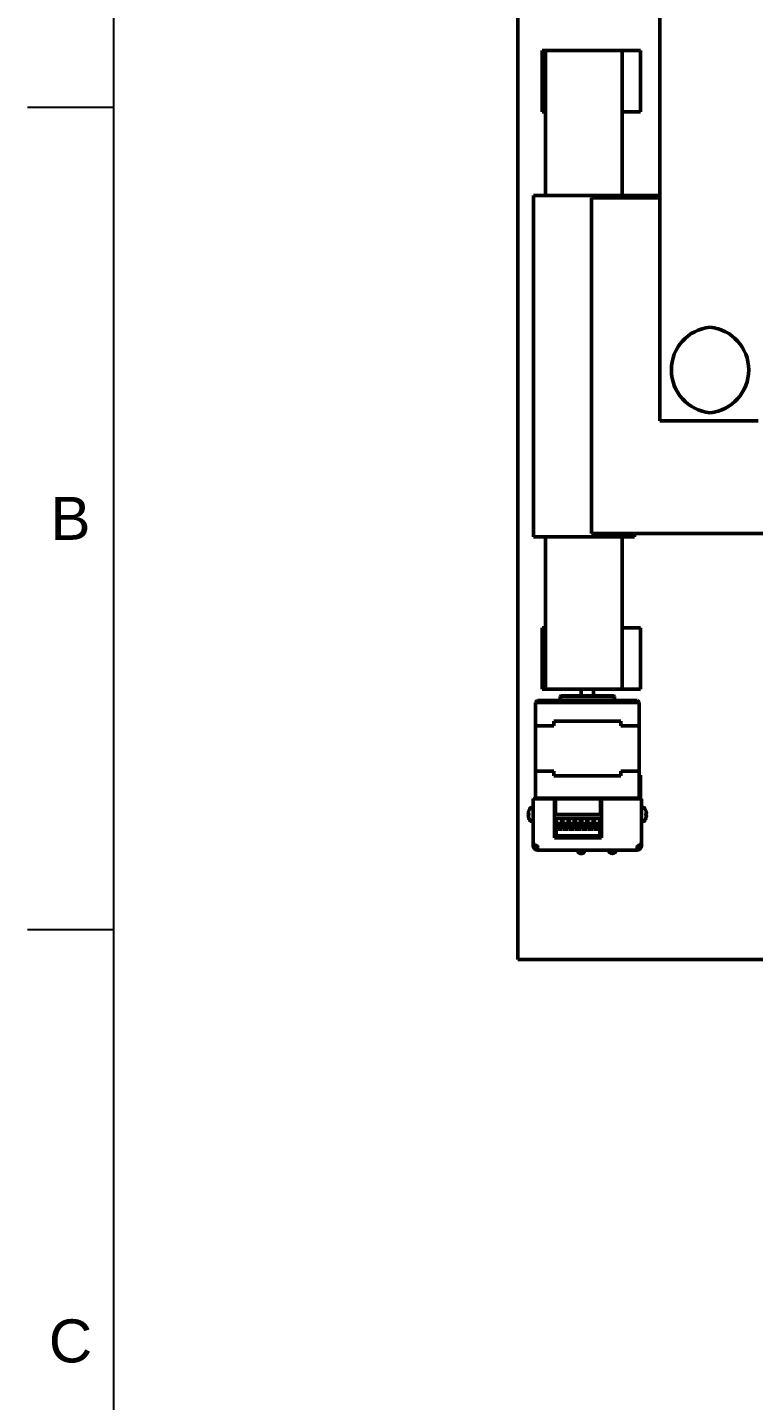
# Model space of a CAD drawing. Header units: millimetres. Extents: x 0 to 420, y 0 to 297.
# Drawn here: x 15 to 57.2, y 168.9 to 248.8 of the extents above; entities that cross this region are included whole.
import ezdxf
from ezdxf.enums import TextEntityAlignment as Align

# ---------------------------------------------------------------- set-up
doc = ezdxf.new("R2010")
doc.units = ezdxf.units.MM
doc.header["$LTSCALE"] = 0.75
doc.layers.add('BORDER', color=7, linetype='Continuous', lineweight=25)
doc.layers.add('Visible', color=7, linetype='Continuous', lineweight=50)
doc.styles.add('FusionTitle', font='arial.ttf')

# ---------------------------------------------------------------- blocks, each defined once
blk = doc.blocks.new('ISO_A3_SHEET')
at = {"layer": 'BORDER'}
for p, q in [((20, 287), (20, 10)), ((15, 244.16666), (20, 244.16666)), ((15, 196.33333), (20, 196.33333))]:
    blk.add_line(p, q, dxfattribs=at)
at = {"layer": 'BORDER', "style": 'FusionTitle'}
for s, p in [('B', (17.5, 220.25)), ('C', (17.5, 172.41667))]:
    blk.add_text(s, height=2.5, dxfattribs=at).set_placement(p, align=Align.MIDDLE)

msp = doc.modelspace()

# ---------------------------------------------------------------- linework, layer by layer
at = {"layer": 'Visible'}
for p, q in [((43.486, 266.026), (43.486, 194.598)), ((51.753, 257.356), (51.753, 225.927)), ((44.915, 247.455), (44.915, 243.883)), ((45.102, 247.455), (44.915, 247.455)), ((49.564, 247.455), (45.102, 247.455)), ((45.102, 247.455), (45.102, 239.026)), ((50.629, 247.455), (49.564, 247.455)), ((49.564, 247.455), (49.564, 239.026)), ((50.629, 243.883), (50.629, 247.455)), ((44.915, 243.883), (45.102, 243.883)), ((49.564, 243.883), (50.629, 243.883)), ((50.269, 239.026), (44.398, 239.026)), ((44.398, 219.169), (44.398, 239.026)), ((51.753, 238.883), (47.772, 238.883)), ((47.772, 238.883), (47.772, 219.37)), ((51.753, 239.026), (50.269, 239.026)), ((50.269, 238.883), (50.269, 239.026)), ((57.467, 225.927), (51.753, 225.927)), ((50.269, 219.169), (44.398, 219.169)), ((45.102, 219.169), (45.102, 210.312)), ((47.772, 219.37), (86.344, 219.37)), ((49.564, 219.169), (49.564, 210.312)), ((50.269, 219.169), (50.269, 219.37)), ((45.102, 213.883), (44.915, 213.883)), ((44.915, 213.883), (44.915, 210.312)), ((50.629, 213.883), (49.564, 213.883)), ((50.629, 210.312), (50.629, 213.883)), ((44.915, 210.312), (45.102, 210.312)), ((49.564, 210.312), (45.102, 210.312)), ((47.177, 210.312), (47.177, 209.936)), ((47.892, 210.312), (47.892, 209.936)), ((49.564, 210.312), (50.629, 210.312)), ((44.523, 209.544), (44.632, 209.653)), ((44.523, 208.183), (44.523, 209.544)), ((44.523, 209.544), (44.565, 209.544)), ((44.565, 209.544), (45.073, 209.544)), ((44.648, 209.653), (44.632, 209.653)), ((45.143, 209.653), (44.648, 209.653)), ((45.073, 209.544), (45.189, 209.544)), ((45.189, 209.653), (45.143, 209.653)), ((45.189, 209.653), (49.88, 209.653)), ((49.88, 209.544), (45.189, 209.544)), ((46, 209.936), (45.963, 209.9)), ((45.963, 209.9), (49.106, 209.9)), ((45.963, 209.653), (45.963, 209.9)), ((49.069, 209.936), (46, 209.936)), ((49.069, 209.936), (49.106, 209.9)), ((49.106, 209.653), (49.106, 209.9)), ((49.926, 209.653), (49.88, 209.653)), ((49.88, 209.544), (49.996, 209.544)), ((50.421, 209.653), (49.926, 209.653)), ((49.996, 209.544), (50.505, 209.544)), ((50.437, 209.653), (50.421, 209.653)), ((50.437, 209.653), (50.546, 209.544)), ((50.505, 209.544), (50.546, 209.544)), ((50.546, 209.544), (50.546, 208.183)), ((45.593, 208.455), (49.476, 208.455)), ((45.593, 208.183), (45.593, 208.455)), ((49.476, 208.183), (49.476, 208.455)), ((44.523, 208.183), (44.565, 208.183)), ((44.523, 208.135), (44.523, 208.167)), ((44.523, 208.068), (44.523, 208.1)), ((44.523, 208), (44.523, 208.032)), ((44.523, 207.933), (44.523, 207.964)), ((44.523, 207.865), (44.523, 207.897)), ((44.523, 207.798), (44.523, 207.829)), ((44.523, 207.73), (44.523, 207.762)), ((44.523, 207.662), (44.523, 207.694)), ((44.523, 207.595), (44.523, 207.627)), ((45.073, 208.183), (44.565, 208.183)), ((45.073, 208.183), (45.189, 208.183)), ((45.189, 208.183), (45.593, 208.183)), ((49.476, 208.183), (49.88, 208.183)), ((49.88, 208.183), (49.996, 208.183)), ((50.505, 208.183), (49.996, 208.183)), ((50.505, 208.183), (50.546, 208.183)), ((50.546, 208.167), (50.546, 208.135)), ((50.546, 208.1), (50.546, 208.068)), ((50.546, 208.032), (50.546, 208)), ((50.546, 207.964), (50.546, 207.933)), ((50.546, 207.897), (50.546, 207.865)), ((50.546, 207.829), (50.546, 207.798)), ((50.546, 207.762), (50.546, 207.73)), ((50.546, 207.694), (50.546, 207.662)), ((50.546, 207.627), (50.546, 207.595)), ((44.523, 207.527), (44.523, 207.559)), ((44.523, 207.46), (44.523, 207.492)), ((44.523, 207.392), (44.523, 207.424)), ((44.523, 207.325), (44.523, 207.356)), ((44.523, 207.257), (44.523, 207.289)), ((44.523, 207.19), (44.523, 207.221)), ((44.523, 207.122), (44.523, 207.154)), ((44.523, 207.055), (44.523, 207.086)), ((44.523, 206.987), (44.523, 207.019)), ((44.523, 206.919), (44.523, 206.951)), ((44.523, 206.852), (44.523, 206.884)), ((44.523, 206.784), (44.523, 206.816)), ((50.546, 207.559), (50.546, 207.527)), ((50.546, 207.492), (50.546, 207.46)), ((50.546, 207.424), (50.546, 207.392)), ((50.546, 207.356), (50.546, 207.325)), ((50.546, 207.289), (50.546, 207.257)), ((50.546, 207.221), (50.546, 207.19)), ((50.546, 207.154), (50.546, 207.122)), ((50.546, 207.086), (50.546, 207.055)), ((50.546, 207.019), (50.546, 206.987)), ((50.546, 206.951), (50.546, 206.919)), ((50.546, 206.884), (50.546, 206.852)), ((50.546, 206.816), (50.546, 206.784)), ((44.523, 206.717), (44.523, 206.748)), ((44.523, 206.649), (44.523, 206.681)), ((44.523, 206.582), (44.523, 206.613)), ((44.523, 206.514), (44.523, 206.546)), ((44.523, 206.447), (44.523, 206.478)), ((44.523, 206.379), (44.523, 206.411)), ((44.523, 206.311), (44.523, 206.343)), ((44.523, 206.244), (44.523, 206.276)), ((44.523, 206.176), (44.523, 206.208)), ((44.523, 206.109), (44.523, 206.141)), ((44.523, 206.041), (44.523, 206.073)), ((50.546, 206.748), (50.546, 206.717)), ((50.546, 206.681), (50.546, 206.649)), ((50.546, 206.613), (50.546, 206.582)), ((50.546, 206.546), (50.546, 206.514)), ((50.546, 206.478), (50.546, 206.447)), ((50.546, 206.411), (50.546, 206.379)), ((50.546, 206.343), (50.546, 206.311)), ((50.546, 206.276), (50.546, 206.244)), ((50.546, 206.208), (50.546, 206.176)), ((50.546, 206.141), (50.546, 206.109)), ((50.546, 206.073), (50.546, 206.041)), ((44.523, 205.974), (44.523, 206.005)), ((44.523, 205.906), (44.523, 205.938)), ((44.523, 205.839), (44.523, 205.87)), ((44.523, 205.771), (44.523, 205.803)), ((44.523, 205.703), (44.523, 205.735)), ((44.523, 205.636), (44.523, 205.668)), ((44.523, 205.568), (44.523, 205.6)), ((44.523, 203.974), (44.523, 205.553)), ((44.565, 205.553), (44.523, 205.553)), ((45.073, 205.553), (44.565, 205.553)), ((45.189, 205.553), (45.073, 205.553)), ((45.189, 205.553), (45.593, 205.553)), ((45.593, 205.28), (45.593, 205.553)), ((45.593, 205.28), (49.476, 205.28)), ((49.476, 205.553), (49.88, 205.553)), ((49.476, 205.28), (49.476, 205.553)), ((49.996, 205.553), (49.88, 205.553)), ((50.505, 205.553), (49.996, 205.553)), ((50.546, 205.553), (50.505, 205.553)), ((50.546, 206.005), (50.546, 205.974)), ((50.546, 205.938), (50.546, 205.906)), ((50.546, 205.87), (50.546, 205.839)), ((50.546, 205.803), (50.546, 205.771)), ((50.546, 205.735), (50.546, 205.703)), ((50.546, 205.668), (50.546, 205.636)), ((50.546, 205.6), (50.546, 205.568)), ((50.546, 205.553), (50.546, 203.974)), ((50.629, 205.312), (50.546, 205.312)), ((50.629, 203.938), (50.629, 205.312)), ((44.392, 203.938), (44.501, 203.938)), ((44.392, 203.938), (44.392, 203.829)), ((44.392, 201.434), (44.392, 203.829)), ((44.501, 203.938), (45.521, 203.938)), ((44.565, 203.974), (44.523, 203.974)), ((44.523, 203.974), (44.559, 203.938)), ((45.073, 203.974), (44.565, 203.974)), ((45.189, 203.974), (45.073, 203.974)), ((45.189, 203.974), (49.88, 203.974)), ((48.46, 203.938), (45.521, 203.938)), ((45.63, 201.677), (45.63, 203.829)), ((45.63, 203.72), (45.674, 203.72)), ((45.674, 203.711), (45.674, 203.938)), ((45.674, 203.711), (45.674, 203.121)), ((48.307, 203.711), (48.307, 203.938)), ((48.307, 203.72), (48.351, 203.72)), ((48.307, 203.711), (48.307, 203.121)), ((48.351, 203.829), (48.351, 201.677)), ((48.46, 203.938), (50.568, 203.938)), ((49.996, 203.974), (49.88, 203.974)), ((50.505, 203.974), (49.996, 203.974)), ((50.546, 203.974), (50.505, 203.974)), ((50.51, 203.938), (50.546, 203.974)), ((50.568, 203.938), (50.677, 203.938)), ((50.677, 203.829), (50.677, 203.938)), ((50.677, 201.434), (50.677, 203.829)), ((44.107, 203.084), (44.134, 203.081)), ((44.134, 202.98), (44.107, 202.978)), ((44.134, 203.255), (44.134, 203.249)), ((44.134, 203.081), (44.134, 202.98)), ((44.25, 203.428), (44.347, 203.428)), ((48.216, 203.031), (45.765, 203.031)), ((50.819, 203.428), (50.722, 203.428)), ((50.935, 203.255), (50.935, 203.249)), ((50.962, 203.084), (50.935, 203.081)), ((50.935, 203.081), (50.935, 202.98)), ((50.935, 202.98), (50.962, 202.978)), ((44.134, 202.813), (44.134, 202.807)), ((44.25, 202.633), (44.347, 202.633)), ((45.749, 202.788), (45.72, 202.788)), ((45.72, 202.721), (45.72, 202.788)), ((45.72, 202.721), (45.72, 202.708)), ((45.72, 202.515), (45.72, 202.708)), ((45.72, 202.515), (45.749, 202.515)), ((45.72, 202.497), (45.72, 202.515)), ((45.72, 202.497), (45.72, 202.169)), ((46.049, 202.497), (45.72, 202.497)), ((45.754, 202.464), (45.72, 202.497)), ((45.754, 202.203), (45.72, 202.169)), ((45.72, 202.169), (45.72, 201.79)), ((45.72, 202.169), (46.049, 202.169)), ((46.021, 202.788), (45.749, 202.788)), ((46.021, 202.515), (45.749, 202.515)), ((45.754, 202.464), (45.754, 202.203)), ((46.015, 202.464), (45.754, 202.464)), ((45.754, 202.203), (46.015, 202.203)), ((45.84, 202.3), (45.84, 202.369)), ((45.885, 202.335), (45.843, 202.376)), ((45.843, 202.292), (45.885, 202.333)), ((45.851, 202.379), (45.92, 202.379)), ((45.92, 202.289), (45.851, 202.289)), ((45.886, 202.335), (45.885, 202.335)), ((45.885, 202.335), (45.885, 202.333)), ((45.885, 202.333), (45.886, 202.333)), ((45.886, 202.335), (45.928, 202.376)), ((45.886, 202.333), (45.886, 202.335)), ((45.928, 202.292), (45.886, 202.333)), ((45.931, 202.369), (45.931, 202.3)), ((46.015, 202.464), (46.049, 202.497)), ((46.015, 202.203), (46.015, 202.464)), ((46.015, 202.203), (46.049, 202.169)), ((46.051, 202.788), (46.021, 202.788)), ((46.021, 202.515), (46.051, 202.515)), ((46.049, 202.169), (46.049, 202.497)), ((46.116, 202.788), (46.051, 202.788)), ((46.051, 202.788), (46.051, 202.721)), ((46.051, 202.708), (46.051, 202.721)), ((46.051, 202.708), (46.051, 202.515)), ((46.116, 202.697), (46.051, 202.697)), ((46.417, 202.497), (46.089, 202.497)), ((46.089, 202.497), (46.089, 202.169)), ((46.123, 202.464), (46.089, 202.497)), ((46.123, 202.203), (46.089, 202.169)), ((46.089, 202.169), (46.417, 202.169)), ((46.145, 202.788), (46.116, 202.788)), ((46.116, 202.721), (46.116, 202.788)), ((46.116, 202.721), (46.116, 202.708)), ((46.116, 202.515), (46.116, 202.708)), ((46.116, 202.515), (46.145, 202.515)), ((46.123, 202.464), (46.123, 202.203)), ((46.384, 202.464), (46.123, 202.464)), ((46.123, 202.203), (46.384, 202.203)), ((46.384, 202.788), (46.145, 202.788)), ((46.384, 202.515), (46.145, 202.515)), ((46.208, 202.3), (46.208, 202.369)), ((46.219, 202.379), (46.288, 202.379)), ((46.288, 202.289), (46.219, 202.289)), ((46.244, 202.334), (46.254, 202.334)), ((46.254, 202.334), (46.254, 202.343)), ((46.254, 202.325), (46.254, 202.334)), ((46.254, 202.334), (46.263, 202.334)), ((46.299, 202.369), (46.299, 202.3)), ((46.413, 202.788), (46.384, 202.788)), ((46.384, 202.515), (46.413, 202.515)), ((46.384, 202.464), (46.417, 202.497)), ((46.384, 202.203), (46.384, 202.464)), ((46.384, 202.203), (46.417, 202.169)), ((46.479, 202.788), (46.413, 202.788)), ((46.413, 202.788), (46.413, 202.721)), ((46.413, 202.708), (46.413, 202.721)), ((46.413, 202.708), (46.413, 202.515)), ((46.479, 202.697), (46.413, 202.697)), ((46.417, 202.169), (46.417, 202.497)), ((46.786, 202.497), (46.457, 202.497)), ((46.457, 202.497), (46.457, 202.169)), ((46.491, 202.464), (46.457, 202.497)), ((46.491, 202.203), (46.457, 202.169)), ((46.457, 202.169), (46.786, 202.169)), ((46.508, 202.788), (46.479, 202.788)), ((46.479, 202.721), (46.479, 202.788)), ((46.479, 202.721), (46.479, 202.708)), ((46.479, 202.515), (46.479, 202.708)), ((46.479, 202.515), (46.508, 202.515)), ((46.491, 202.464), (46.491, 202.203)), ((46.752, 202.464), (46.491, 202.464)), ((46.491, 202.203), (46.752, 202.203)), ((46.747, 202.788), (46.508, 202.788)), ((46.747, 202.515), (46.508, 202.515)), ((46.577, 202.3), (46.577, 202.369)), ((46.588, 202.379), (46.656, 202.379)), ((46.656, 202.289), (46.588, 202.289)), ((46.613, 202.334), (46.622, 202.334)), ((46.622, 202.334), (46.622, 202.343)), ((46.622, 202.325), (46.622, 202.334)), ((46.622, 202.334), (46.631, 202.334)), ((46.667, 202.369), (46.667, 202.3)), ((46.776, 202.788), (46.747, 202.788)), ((46.747, 202.515), (46.776, 202.515)), ((46.752, 202.464), (46.786, 202.497)), ((46.752, 202.203), (46.752, 202.464)), ((46.752, 202.203), (46.786, 202.169)), ((46.842, 202.788), (46.776, 202.788)), ((46.776, 202.788), (46.776, 202.721)), ((46.776, 202.708), (46.776, 202.721)), ((46.776, 202.708), (46.776, 202.515)), ((46.842, 202.697), (46.776, 202.697)), ((46.786, 202.169), (46.786, 202.497)), ((47.155, 202.497), (46.826, 202.497)), ((46.826, 202.497), (46.826, 202.169)), ((46.86, 202.464), (46.826, 202.497)), ((46.86, 202.203), (46.826, 202.169)), ((46.826, 202.169), (47.155, 202.169)), ((46.871, 202.788), (46.842, 202.788)), ((46.842, 202.721), (46.842, 202.788)), ((46.842, 202.721), (46.842, 202.708)), ((46.842, 202.515), (46.842, 202.708)), ((46.842, 202.515), (46.871, 202.515)), ((46.86, 202.464), (46.86, 202.203)), ((47.121, 202.464), (46.86, 202.464)), ((46.86, 202.203), (47.121, 202.203)), ((47.11, 202.788), (46.871, 202.788)), ((47.11, 202.515), (46.871, 202.515)), ((46.945, 202.3), (46.945, 202.369)), ((46.956, 202.379), (47.025, 202.379)), ((47.025, 202.289), (46.956, 202.289)), ((46.981, 202.334), (46.99, 202.334)), ((46.99, 202.334), (46.99, 202.343)), ((46.99, 202.325), (46.99, 202.334)), ((46.99, 202.334), (47, 202.334)), ((47.036, 202.369), (47.036, 202.3)), ((47.139, 202.788), (47.11, 202.788)), ((47.11, 202.515), (47.139, 202.515)), ((47.121, 202.464), (47.155, 202.497)), ((47.121, 202.203), (47.121, 202.464)), ((47.121, 202.203), (47.155, 202.169)), ((47.204, 202.788), (47.139, 202.788)), ((47.139, 202.788), (47.139, 202.721)), ((47.139, 202.708), (47.139, 202.721)), ((47.139, 202.708), (47.139, 202.515)), ((47.204, 202.697), (47.139, 202.697)), ((47.155, 202.169), (47.155, 202.497)), ((47.523, 202.497), (47.195, 202.497)), ((47.195, 202.497), (47.195, 202.169)), ((47.228, 202.464), (47.195, 202.497)), ((47.228, 202.203), (47.195, 202.169)), ((47.195, 202.169), (47.523, 202.169)), ((47.233, 202.788), (47.204, 202.788)), ((47.204, 202.721), (47.204, 202.788)), ((47.204, 202.721), (47.204, 202.708)), ((47.204, 202.515), (47.204, 202.708)), ((47.204, 202.515), (47.233, 202.515)), ((47.228, 202.464), (47.228, 202.203)), ((47.489, 202.464), (47.228, 202.464)), ((47.228, 202.203), (47.489, 202.203)), ((47.473, 202.788), (47.233, 202.788)), ((47.473, 202.515), (47.233, 202.515)), ((47.313, 202.3), (47.313, 202.369)), ((47.324, 202.379), (47.393, 202.379)), ((47.393, 202.289), (47.324, 202.289)), ((47.359, 202.334), (47.349, 202.334)), ((47.359, 202.334), (47.359, 202.343)), ((47.359, 202.325), (47.359, 202.334)), ((47.368, 202.334), (47.359, 202.334)), ((47.404, 202.369), (47.404, 202.3)), ((47.502, 202.788), (47.473, 202.788)), ((47.473, 202.515), (47.502, 202.515)), ((47.489, 202.464), (47.523, 202.497)), ((47.489, 202.203), (47.489, 202.464)), ((47.489, 202.203), (47.523, 202.169)), ((47.567, 202.788), (47.502, 202.788)), ((47.502, 202.788), (47.502, 202.721)), ((47.502, 202.708), (47.502, 202.721)), ((47.502, 202.708), (47.502, 202.515)), ((47.567, 202.697), (47.502, 202.697)), ((47.523, 202.169), (47.523, 202.497)), ((47.892, 202.497), (47.563, 202.497)), ((47.563, 202.497), (47.563, 202.169)), ((47.597, 202.464), (47.563, 202.497)), ((47.597, 202.203), (47.563, 202.169)), ((47.563, 202.169), (47.892, 202.169)), ((47.596, 202.788), (47.567, 202.788)), ((47.567, 202.721), (47.567, 202.788)), ((47.567, 202.721), (47.567, 202.708)), ((47.567, 202.515), (47.567, 202.708)), ((47.567, 202.515), (47.596, 202.515)), ((47.836, 202.788), (47.596, 202.788)), ((47.836, 202.515), (47.596, 202.515)), ((47.597, 202.464), (47.597, 202.203)), ((47.858, 202.464), (47.597, 202.464)), ((47.597, 202.203), (47.858, 202.203)), ((47.682, 202.3), (47.682, 202.369)), ((47.692, 202.379), (47.761, 202.379)), ((47.761, 202.289), (47.692, 202.289)), ((47.727, 202.334), (47.717, 202.334)), ((47.727, 202.334), (47.727, 202.343)), ((47.727, 202.325), (47.727, 202.334)), ((47.736, 202.334), (47.727, 202.334)), ((47.772, 202.369), (47.772, 202.3)), ((47.865, 202.788), (47.836, 202.788)), ((47.836, 202.515), (47.865, 202.515)), ((47.858, 202.464), (47.892, 202.497)), ((47.858, 202.203), (47.858, 202.464)), ((47.858, 202.203), (47.892, 202.169)), ((47.93, 202.788), (47.865, 202.788)), ((47.865, 202.788), (47.865, 202.721)), ((47.865, 202.708), (47.865, 202.721)), ((47.865, 202.708), (47.865, 202.515)), ((47.93, 202.697), (47.865, 202.697)), ((47.892, 202.169), (47.892, 202.497)), ((47.959, 202.788), (47.93, 202.788)), ((47.93, 202.721), (47.93, 202.788)), ((47.93, 202.721), (47.93, 202.708)), ((47.93, 202.515), (47.93, 202.708)), ((47.93, 202.515), (47.959, 202.515)), ((48.26, 202.497), (47.932, 202.497)), ((47.932, 202.497), (47.932, 202.169)), ((47.966, 202.464), (47.932, 202.497)), ((47.966, 202.203), (47.932, 202.169)), ((47.932, 202.169), (48.26, 202.169)), ((48.231, 202.788), (47.959, 202.788)), ((48.231, 202.515), (47.959, 202.515)), ((47.966, 202.464), (47.966, 202.203)), ((48.226, 202.464), (47.966, 202.464)), ((47.966, 202.203), (48.226, 202.203)), ((48.05, 202.3), (48.05, 202.369)), ((48.061, 202.379), (48.13, 202.379)), ((48.13, 202.289), (48.061, 202.289)), ((48.095, 202.334), (48.086, 202.334)), ((48.095, 202.334), (48.095, 202.343)), ((48.095, 202.325), (48.095, 202.334)), ((48.105, 202.334), (48.095, 202.334)), ((48.141, 202.369), (48.141, 202.3)), ((48.226, 202.464), (48.26, 202.497)), ((48.226, 202.203), (48.226, 202.464)), ((48.226, 202.203), (48.26, 202.169)), ((48.26, 202.788), (48.231, 202.788)), ((48.231, 202.515), (48.26, 202.515)), ((48.26, 202.788), (48.26, 202.721)), ((48.26, 202.708), (48.26, 202.721)), ((48.26, 202.708), (48.26, 202.515)), ((48.26, 202.515), (48.26, 202.497)), ((48.26, 202.169), (48.26, 202.497)), ((48.26, 202.169), (48.26, 201.79)), ((50.819, 202.633), (50.722, 202.633)), ((50.935, 202.813), (50.935, 202.807)), ((44.392, 201.434), (44.392, 201.216)), ((45.63, 201.79), (48.351, 201.79)), ((48.351, 201.677), (45.63, 201.677)), ((50.677, 201.434), (50.677, 201.216)), ((44.646, 201.131), (44.646, 200.962)), ((50.423, 200.962), (44.646, 200.962)), ((45.774, 200.955), (45.774, 200.962)), ((45.774, 200.955), (45.841, 200.955)), ((45.841, 200.955), (45.841, 200.962)), ((45.841, 200.955), (45.844, 200.955)), ((45.844, 200.955), (45.844, 200.962)), ((45.844, 200.955), (45.905, 200.955)), ((45.905, 200.955), (45.905, 200.962)), ((45.905, 200.955), (45.916, 200.955)), ((45.916, 200.955), (45.916, 200.962)), ((45.916, 200.955), (45.919, 200.955)), ((45.919, 200.955), (45.919, 200.962)), ((45.919, 200.955), (45.997, 200.955)), ((45.997, 200.955), (45.997, 200.962)), ((46.142, 200.955), (46.142, 200.962)), ((46.142, 200.955), (46.145, 200.955)), ((46.145, 200.955), (46.145, 200.962)), ((46.145, 200.955), (46.363, 200.955)), ((46.363, 200.955), (46.363, 200.962)), ((46.363, 200.955), (46.365, 200.955)), ((46.365, 200.955), (46.365, 200.962)), ((46.51, 200.955), (46.51, 200.962)), ((46.51, 200.955), (46.513, 200.955)), ((46.513, 200.955), (46.513, 200.962)), ((46.513, 200.955), (46.731, 200.955)), ((46.731, 200.955), (46.731, 200.962)), ((46.731, 200.955), (46.734, 200.955)), ((46.734, 200.955), (46.734, 200.962)), ((46.879, 200.955), (46.879, 200.962)), ((46.879, 200.955), (46.881, 200.955)), ((46.881, 200.955), (46.881, 200.962)), ((46.881, 200.955), (46.94, 200.955)), ((46.94, 200.955), (46.94, 200.962)), ((46.94, 200.955), (46.983, 200.955)), ((46.983, 200.955), (46.983, 200.962)), ((46.983, 200.955), (47.03, 200.955)), ((47.03, 200.955), (47.074, 200.955)), ((47.074, 200.955), (47.074, 200.962)), ((47.074, 200.955), (47.099, 200.955)), ((47.099, 200.955), (47.099, 200.962)), ((47.099, 200.955), (47.102, 200.955)), ((47.102, 200.955), (47.102, 200.962)), ((47.102, 200.955), (47.116, 200.955)), ((47.116, 200.955), (47.116, 200.962)), ((47.116, 200.955), (47.183, 200.955)), ((47.183, 200.955), (47.183, 200.962)), ((47.183, 200.955), (47.199, 200.955)), ((47.199, 200.955), (47.199, 200.962)), ((47.199, 200.955), (47.24, 200.955)), ((47.24, 200.955), (47.24, 200.962)), ((47.24, 200.955), (47.247, 200.955)), ((47.247, 200.955), (47.247, 200.962)), ((47.247, 200.955), (47.25, 200.955)), ((47.25, 200.955), (47.25, 200.962)), ((47.25, 200.955), (47.275, 200.955)), ((47.275, 200.955), (47.275, 200.962)), ((47.275, 200.955), (47.345, 200.955)), ((47.345, 200.955), (47.345, 200.962)), ((47.345, 200.955), (47.37, 200.955)), ((47.37, 200.955), (47.37, 200.962)), ((47.37, 200.955), (47.467, 200.955)), ((47.467, 200.955), (47.467, 200.962)), ((47.467, 200.955), (47.47, 200.955)), ((47.47, 200.955), (47.47, 200.962)), ((47.615, 200.955), (47.615, 200.962)), ((47.615, 200.955), (47.618, 200.955)), ((47.618, 200.955), (47.618, 200.962)), ((47.618, 200.955), (47.709, 200.955)), ((47.709, 200.955), (47.709, 200.962)), ((47.709, 200.955), (47.836, 200.955)), ((47.836, 200.955), (47.836, 200.962)), ((47.836, 200.955), (47.839, 200.955)), ((47.839, 200.955), (47.839, 200.962)), ((47.984, 200.955), (47.984, 200.962)), ((47.984, 200.955), (47.986, 200.955)), ((47.986, 200.955), (47.986, 200.962)), ((47.986, 200.955), (48.204, 200.955)), ((48.204, 200.955), (48.204, 200.962)), ((48.204, 200.955), (48.207, 200.955)), ((48.207, 200.955), (48.207, 200.962)), ((48.874, 200.955), (48.874, 200.962)), ((48.874, 200.955), (48.877, 200.955)), ((48.877, 200.955), (48.877, 200.962)), ((48.877, 200.955), (48.969, 200.955)), ((48.969, 200.955), (48.969, 200.962)), ((48.969, 200.955), (49.095, 200.955)), ((49.095, 200.955), (49.095, 200.962)), ((49.095, 200.955), (49.098, 200.955)), ((49.098, 200.955), (49.098, 200.962)), ((50.423, 200.962), (50.423, 201.131)), ((50.591, 201.026), (50.629, 201.026)), ((50.629, 201.026), (50.629, 201.068)), ((43.486, 194.598), (143.486, 194.598))]:
    msp.add_line(p, q, dxfattribs=at)
at = {"layer": 'Visible', "extrusion": (0, 0, -1)}
for centre, radius, start, end in [((-54.915, 228.883), 2.5, 275.77339, 84.22661), ((-54.412, 228.883), 2.5, 95.77339, 264.22661), ((-44.709, 203.031), 0.616, 21.30297, 38.91475), ((-44.25, 203.401), 0.0272, 38.91475, 90), ((-44.347, 203.383), 0.0454, 90, 180), ((-50.722, 203.383), 0.0454, 0, 90), ((-50.819, 203.401), 0.0272, 90, 141.08525), ((-50.36, 203.031), 0.616, 141.08525, 158.69703), ((-44.709, 203.031), 0.616, 321.08525, 338.69703), ((-44.25, 202.661), 0.0272, 270, 321.08525), ((-44.347, 202.679), 0.0454, 180, 270), ((-50.722, 202.679), 0.0454, 270, 0), ((-50.819, 202.661), 0.0272, 218.91475, 270), ((-50.36, 203.031), 0.616, 201.30297, 218.91475), ((-44.556, 201.131), 0.0907, 100.16425, 108.80163), ((-47.172, 200.973), 0.218, 184.78019, 355.21981), ((-48.986, 200.973), 0.218, 182.86598, 357.13402), ((-50.514, 201.131), 0.0907, 71.19837, 79.83575)]:
    msp.add_arc(centre, radius, start, end, dxfattribs=at)
at = {"layer": 'Visible'}
for centre, radius, start, end in [((44.541, 208.167), 0.0181, 116.66866, 180), ((44.541, 208.135), 0.0181, 180, 260.6457), ((44.541, 208.1), 0.0181, 99.3543, 180), ((44.541, 208.068), 0.0181, 180, 260.6457), ((44.541, 208.032), 0.0181, 99.3543, 180), ((44.541, 208), 0.0181, 180, 260.6457), ((44.541, 207.964), 0.0181, 99.3543, 180), ((44.541, 207.933), 0.0181, 180, 260.6457), ((44.541, 207.897), 0.0181, 99.3543, 180), ((44.541, 207.865), 0.0181, 180, 260.6457), ((44.541, 207.829), 0.0181, 99.3543, 180), ((44.541, 207.798), 0.0181, 180, 260.6457), ((44.541, 207.762), 0.0181, 99.3543, 180), ((44.541, 207.73), 0.0181, 180, 260.6457), ((44.541, 207.694), 0.0181, 99.3543, 180), ((44.541, 207.662), 0.0181, 180, 260.6457), ((44.541, 207.627), 0.0181, 99.3543, 180), ((50.528, 208.135), 0.0181, 279.3543, 0), ((50.528, 208.1), 0.0181, 0, 80.6457), ((50.528, 208.068), 0.0181, 279.3543, 0), ((50.528, 208.032), 0.0181, 0, 80.6457), ((50.528, 208), 0.0181, 279.3543, 0), ((50.528, 207.964), 0.0181, 0, 80.6457), ((50.528, 207.933), 0.0181, 279.3543, 0), ((50.528, 207.897), 0.0181, 0, 80.6457), ((50.528, 207.865), 0.0181, 279.3543, 0), ((50.528, 207.829), 0.0181, 0, 80.6457), ((50.528, 207.798), 0.0181, 279.3543, 0), ((50.528, 207.762), 0.0181, 0, 80.6457), ((50.528, 207.73), 0.0181, 279.3543, 0), ((50.528, 207.694), 0.0181, 0, 80.6457), ((50.528, 207.662), 0.0181, 279.3543, 0), ((50.528, 207.627), 0.0181, 0, 80.6457), ((50.528, 208.167), 0.0181, 0, 63.33134), ((44.541, 207.595), 0.0181, 180, 260.6457), ((44.541, 207.559), 0.0181, 99.3543, 180), ((44.541, 207.527), 0.0181, 180, 260.6457), ((44.541, 207.492), 0.0181, 99.3543, 180), ((44.541, 207.46), 0.0181, 180, 260.6457), ((44.541, 207.424), 0.0181, 99.3543, 180), ((44.541, 207.392), 0.0181, 180, 260.6457), ((44.541, 207.356), 0.0181, 99.3543, 180), ((44.541, 207.325), 0.0181, 180, 260.6457), ((44.541, 207.289), 0.0181, 99.3543, 180), ((44.541, 207.257), 0.0181, 180, 260.6457), ((44.541, 207.221), 0.0181, 99.3543, 180), ((44.541, 207.19), 0.0181, 180, 260.6457), ((44.541, 207.154), 0.0181, 99.3543, 180), ((44.541, 207.122), 0.0181, 180, 260.6457), ((44.541, 207.086), 0.0181, 99.3543, 180), ((44.541, 207.055), 0.0181, 180, 260.6457), ((44.541, 207.019), 0.0181, 99.3543, 180), ((44.541, 206.987), 0.0181, 180, 260.6457), ((44.541, 206.951), 0.0181, 99.3543, 180), ((44.541, 206.919), 0.0181, 180, 260.6457), ((44.541, 206.884), 0.0181, 99.3543, 180), ((44.541, 206.852), 0.0181, 180, 260.6457), ((44.541, 206.816), 0.0181, 99.3543, 180), ((50.528, 207.595), 0.0181, 279.3543, 0), ((50.528, 207.559), 0.0181, 0, 80.6457), ((50.528, 207.527), 0.0181, 279.3543, 0), ((50.528, 207.492), 0.0181, 0, 80.6457), ((50.528, 207.46), 0.0181, 279.3543, 0), ((50.528, 207.424), 0.0181, 0, 80.6457), ((50.528, 207.392), 0.0181, 279.3543, 0), ((50.528, 207.356), 0.0181, 0, 80.6457), ((50.528, 207.325), 0.0181, 279.3543, 0), ((50.528, 207.289), 0.0181, 0, 80.6457), ((50.528, 207.257), 0.0181, 279.3543, 0), ((50.528, 207.221), 0.0181, 0, 80.6457), ((50.528, 207.19), 0.0181, 279.3543, 0), ((50.528, 207.154), 0.0181, 0, 80.6457), ((50.528, 207.122), 0.0181, 279.3543, 0), ((50.528, 207.086), 0.0181, 0, 80.6457), ((50.528, 207.055), 0.0181, 279.3543, 0), ((50.528, 207.019), 0.0181, 0, 80.6457), ((50.528, 206.987), 0.0181, 279.3543, 0), ((50.528, 206.951), 0.0181, 0, 80.6457), ((50.528, 206.919), 0.0181, 279.3543, 0), ((50.528, 206.884), 0.0181, 0, 80.6457), ((50.528, 206.852), 0.0181, 279.3543, 0), ((50.528, 206.816), 0.0181, 0, 80.6457), ((44.541, 206.784), 0.0181, 180, 260.6457), ((44.541, 206.748), 0.0181, 99.3543, 180), ((44.541, 206.717), 0.0181, 180, 260.6457), ((44.541, 206.681), 0.0181, 99.3543, 180), ((44.541, 206.649), 0.0181, 180, 260.6457), ((44.541, 206.613), 0.0181, 99.3543, 180), ((44.541, 206.582), 0.0181, 180, 260.6457), ((44.541, 206.546), 0.0181, 99.3543, 180), ((44.541, 206.514), 0.0181, 180, 260.6457), ((44.541, 206.478), 0.0181, 99.3543, 180), ((44.541, 206.447), 0.0181, 180, 260.6457), ((44.541, 206.411), 0.0181, 99.3543, 180), ((44.541, 206.379), 0.0181, 180, 260.6457), ((44.541, 206.343), 0.0181, 99.3543, 180), ((44.541, 206.311), 0.0181, 180, 260.6457), ((44.541, 206.276), 0.0181, 99.3543, 180), ((44.541, 206.244), 0.0181, 180, 260.6457), ((44.541, 206.208), 0.0181, 99.3543, 180), ((44.541, 206.176), 0.0181, 180, 260.6457), ((44.541, 206.141), 0.0181, 99.3543, 180), ((44.541, 206.109), 0.0181, 180, 260.6457), ((44.541, 206.073), 0.0181, 99.3543, 180), ((44.541, 206.041), 0.0181, 180, 260.6457), ((44.541, 206.005), 0.0181, 99.3543, 180), ((50.528, 206.784), 0.0181, 279.3543, 0), ((50.528, 206.748), 0.0181, 0, 80.6457), ((50.528, 206.717), 0.0181, 279.3543, 0), ((50.528, 206.681), 0.0181, 0, 80.6457), ((50.528, 206.649), 0.0181, 279.3543, 0), ((50.528, 206.613), 0.0181, 0, 80.6457), ((50.528, 206.582), 0.0181, 279.3543, 0), ((50.528, 206.546), 0.0181, 0, 80.6457), ((50.528, 206.514), 0.0181, 279.3543, 0), ((50.528, 206.478), 0.0181, 0, 80.6457), ((50.528, 206.447), 0.0181, 279.3543, 0), ((50.528, 206.411), 0.0181, 0, 80.6457), ((50.528, 206.379), 0.0181, 279.3543, 0), ((50.528, 206.343), 0.0181, 0, 80.6457), ((50.528, 206.311), 0.0181, 279.3543, 0), ((50.528, 206.276), 0.0181, 0, 80.6457), ((50.528, 206.244), 0.0181, 279.3543, 0), ((50.528, 206.208), 0.0181, 0, 80.6457), ((50.528, 206.176), 0.0181, 279.3543, 0), ((50.528, 206.141), 0.0181, 0, 80.6457), ((50.528, 206.109), 0.0181, 279.3543, 0), ((50.528, 206.073), 0.0181, 0, 80.6457), ((50.528, 206.041), 0.0181, 279.3543, 0), ((50.528, 206.005), 0.0181, 0, 80.6457), ((44.541, 205.974), 0.0181, 180, 260.6457), ((44.541, 205.938), 0.0181, 99.3543, 180), ((44.541, 205.906), 0.0181, 180, 260.6457), ((44.541, 205.87), 0.0181, 99.3543, 180), ((44.541, 205.839), 0.0181, 180, 260.6457), ((44.541, 205.803), 0.0181, 99.3543, 180), ((44.541, 205.771), 0.0181, 180, 260.6457), ((44.541, 205.735), 0.0181, 99.3543, 180), ((44.541, 205.703), 0.0181, 180, 260.6457), ((44.541, 205.668), 0.0181, 99.3543, 180), ((44.541, 205.636), 0.0181, 180, 260.6457), ((44.541, 205.6), 0.0181, 99.3543, 180), ((44.541, 205.568), 0.0181, 180, 240.11432), ((50.528, 205.974), 0.0181, 279.3543, 0), ((50.528, 205.938), 0.0181, 0, 80.6457), ((50.528, 205.906), 0.0181, 279.3543, 0), ((50.528, 205.87), 0.0181, 0, 80.6457), ((50.528, 205.839), 0.0181, 279.3543, 0), ((50.528, 205.803), 0.0181, 0, 80.6457), ((50.528, 205.771), 0.0181, 279.3543, 0), ((50.528, 205.735), 0.0181, 0, 80.6457), ((50.528, 205.703), 0.0181, 279.3543, 0), ((50.528, 205.668), 0.0181, 0, 80.6457), ((50.528, 205.636), 0.0181, 279.3543, 0), ((50.528, 205.6), 0.0181, 0, 80.6457), ((50.528, 205.568), 0.0181, 299.88568, 0), ((44.501, 203.829), 0.109, 90, 180), ((45.521, 203.829), 0.109, 0, 90), ((48.46, 203.829), 0.109, 90, 180), ((50.568, 203.829), 0.109, 0, 90), ((45.765, 203.121), 0.0907, 180, 270), ((48.216, 203.121), 0.0907, 270, 0), ((45.851, 202.369), 0.0109, 135, 180), ((45.851, 202.3), 0.0109, 180, 225), ((45.851, 202.369), 0.0109, 90, 135), ((45.851, 202.3), 0.0109, 225, 270), ((45.92, 202.369), 0.0109, 45, 90), ((45.92, 202.3), 0.0109, 270, 315), ((45.92, 202.369), 0.0109, 0, 45), ((45.92, 202.3), 0.0109, 315, 360), ((46.219, 202.369), 0.0109, 97.23876, 172.76124), ((46.219, 202.369), 0.0109, 172.76125, 180.00001), ((46.219, 202.3), 0.0109, 179.99999, 187.23875), ((46.219, 202.3), 0.0109, 187.23876, 262.76124), ((46.219, 202.369), 0.0109, 89.99999, 97.23875), ((46.219, 202.3), 0.0109, 262.76125, 270.00001), ((46.288, 202.369), 0.0109, 82.76125, 90.00001), ((46.288, 202.3), 0.0109, 269.99999, 277.23875), ((46.288, 202.369), 0.0109, 7.23876, 82.76124), ((46.288, 202.3), 0.0109, 277.23876, 352.76124), ((46.288, 202.369), 0.0109, 359.99999, 7.23875), ((46.288, 202.3), 0.0109, 352.76125, 0.00001), ((46.588, 202.369), 0.0109, 97.23876, 172.76124), ((46.588, 202.369), 0.0109, 172.76125, 180.00001), ((46.588, 202.3), 0.0109, 179.99999, 187.23875), ((46.588, 202.3), 0.0109, 187.23876, 262.76124), ((46.588, 202.369), 0.0109, 89.99999, 97.23875), ((46.588, 202.3), 0.0109, 262.76125, 270.00001), ((46.656, 202.369), 0.0109, 82.76125, 90.00001), ((46.656, 202.3), 0.0109, 269.99999, 277.23875), ((46.656, 202.369), 0.0109, 7.23876, 82.76124), ((46.656, 202.3), 0.0109, 277.23876, 352.76124), ((46.656, 202.369), 0.0109, 359.99999, 7.23875), ((46.656, 202.3), 0.0109, 352.76125, 0.00001), ((46.956, 202.369), 0.0109, 97.23876, 172.76124), ((46.956, 202.369), 0.0109, 172.76125, 180.00001), ((46.956, 202.3), 0.0109, 179.99999, 187.23875), ((46.956, 202.3), 0.0109, 187.23876, 262.76124), ((46.956, 202.369), 0.0109, 89.99999, 97.23875), ((46.956, 202.3), 0.0109, 262.76125, 270.00001), ((47.025, 202.369), 0.0109, 82.76125, 90.00001), ((47.025, 202.3), 0.0109, 269.99999, 277.23875), ((47.025, 202.369), 0.0109, 7.23876, 82.76124), ((47.025, 202.3), 0.0109, 277.23876, 352.76124), ((47.025, 202.369), 0.0109, 359.99999, 7.23875), ((47.025, 202.3), 0.0109, 352.76125, 0.00001), ((47.324, 202.369), 0.0109, 97.23876, 172.76124), ((47.324, 202.369), 0.0109, 172.76125, 180.00001), ((47.324, 202.3), 0.0109, 179.99999, 187.23875), ((47.324, 202.3), 0.0109, 187.23876, 262.76124), ((47.324, 202.369), 0.0109, 89.99999, 97.23875), ((47.324, 202.3), 0.0109, 262.76125, 270.00001), ((47.393, 202.369), 0.0109, 82.76125, 90.00001), ((47.393, 202.3), 0.0109, 269.99999, 277.23875), ((47.393, 202.369), 0.0109, 7.23876, 82.76124), ((47.393, 202.3), 0.0109, 277.23876, 352.76124), ((47.393, 202.369), 0.0109, 359.99999, 7.23875), ((47.393, 202.3), 0.0109, 352.76125, 0.00001), ((47.692, 202.369), 0.0109, 97.23876, 172.76124), ((47.692, 202.369), 0.0109, 172.76125, 180.00001), ((47.692, 202.3), 0.0109, 179.99999, 187.23875), ((47.692, 202.3), 0.0109, 187.23876, 262.76124), ((47.692, 202.369), 0.0109, 89.99999, 97.23875), ((47.692, 202.3), 0.0109, 262.76125, 270.00001), ((47.761, 202.369), 0.0109, 82.76125, 90.00001), ((47.761, 202.3), 0.0109, 269.99999, 277.23875), ((47.761, 202.369), 0.0109, 7.23876, 82.76124), ((47.761, 202.3), 0.0109, 277.23876, 352.76124), ((47.761, 202.369), 0.0109, 359.99999, 7.23875), ((47.761, 202.3), 0.0109, 352.76125, 0.00001), ((48.061, 202.369), 0.0109, 97.23876, 172.76124), ((48.061, 202.369), 0.0109, 172.76125, 180.00001), ((48.061, 202.3), 0.0109, 179.99999, 187.23875), ((48.061, 202.3), 0.0109, 187.23876, 262.76124), ((48.061, 202.369), 0.0109, 89.99999, 97.23875), ((48.061, 202.3), 0.0109, 262.76125, 270.00001), ((48.13, 202.369), 0.0109, 82.76125, 90.00001), ((48.13, 202.3), 0.0109, 269.99999, 277.23875), ((48.13, 202.369), 0.0109, 7.23876, 82.76124), ((48.13, 202.3), 0.0109, 277.23876, 352.76124), ((48.13, 202.369), 0.0109, 359.99999, 7.23875), ((48.13, 202.3), 0.0109, 352.76125, 0.00001), ((44.61, 201.434), 0.218, 180, 259.83575), ((50.459, 201.434), 0.218, 280.16425, 0), ((44.646, 201.216), 0.254, 180, 270), ((44.556, 201.131), 0.0907, 0, 71.19837), ((44.646, 201.216), 0.0363, 206.91009, 239.94959), ((50.423, 201.216), 0.254, 270, 0), ((50.514, 201.131), 0.0907, 108.80163, 180), ((50.423, 201.216), 0.0363, 300.05041, 333.08991)]:
    msp.add_arc(centre, radius, start, end, dxfattribs=at)
at = {"layer": 'Visible', "extrusion": (0, 0, -1)}
for centre, major_axis, ratio, start_param, end_param in [((44.713, 203.047), (-0.599, 0.137), 0.920364, -0.142106, -0.054321), ((44.713, 203.071), (-0.612, 0.058), 0.381227, -0.189152, -0.101366), ((44.713, 202.991), (0.612, 0.058), 0.381227, 3.242959, 3.330744), ((44.713, 203.014), (0.599, 0.137), 0.920364, 3.195914, 3.283699), ((44.709, 203.031), (0, 0.616), 0.996195, -1.36912, -1.209106), ((44.709, 203.031), (0, 0.616), 0.996195, 4.350699, 4.510713)]:
    msp.add_ellipse(centre, major_axis=major_axis, ratio=ratio, start_param=start_param, end_param=end_param, dxfattribs=at)
at = {"layer": 'Visible'}
for centre, major_axis, ratio, start_param, end_param in [((50.36, 203.031), (0, 0.616), 0.996195, -1.36912, -1.209106), ((50.36, 203.031), (0, 0.616), 0.996195, 4.350699, 4.510713), ((50.357, 203.047), (0.599, 0.137), 0.920364, -0.142106, -0.054321), ((50.357, 203.071), (0.612, 0.058), 0.381227, -0.189152, -0.101366), ((50.357, 202.991), (-0.612, 0.058), 0.381227, 3.242959, 3.330744), ((50.357, 203.014), (-0.599, 0.137), 0.920364, 3.195914, 3.283699)]:
    msp.add_ellipse(centre, major_axis=major_axis, ratio=ratio, start_param=start_param, end_param=end_param, dxfattribs=at)

# ---------------------------------------------------------------- block references
at = {"layer": 'BORDER'}
msp.add_blockref('ISO_A3_SHEET', (0, 0), dxfattribs=at)

doc.saveas('drawing.dxf')
